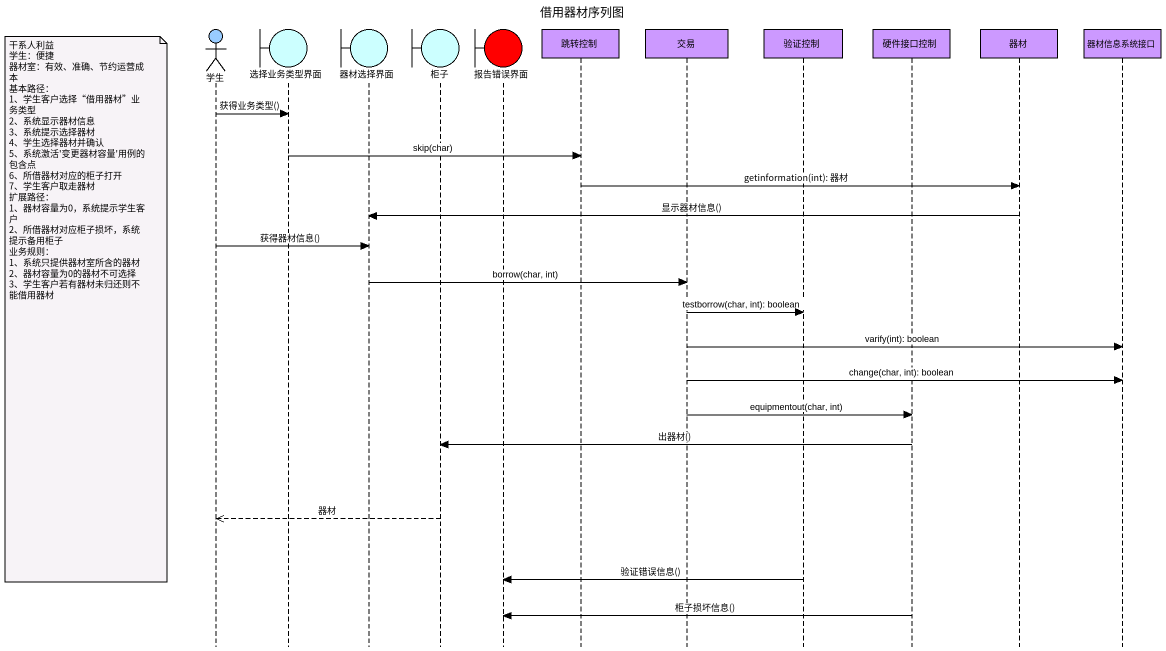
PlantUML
@startuml
title 借用器材序列图
hide footbox
actor 学生 #99CCFF
boundary 选择业务类型界面 #CCFFFF
boundary 器材选择界面 #CCFFFF
boundary 柜子 #CCFFFF
boundary 报告错误界面 #FF0000
participant 跳转控制 #CC99FF
participant 交易 #CC99FF
participant 验证控制 #CC99FF
participant 硬件接口控制 #CC99FF
participant 器材 #CC99FF
participant 器材信息系统接口 #CC99FF

学生 -> 选择业务类型界面 : 获得业务类型()
选择业务类型界面 -> 跳转控制 : skip(char)
跳转控制 -> 器材 : getinformation(int): 器材
器材 -> 器材选择界面 : 显示器材信息()
学生 -> 器材选择界面 : 获得器材信息()
器材选择界面 -> 交易 : borrow(char, int)
note left of 学生
  干系人利益
  学生：便捷
  器材室：有效、准确、节约运营成本
  基本路径：
  1、学生客户选择“借用器材”业务类型
  2、系统显示器材信息
  3、系统提示选择器材
  4、学生选择器材并确认
  5、系统激活'变更器材容量'用例的包含点
  6、所借器材对应的柜子打开
  7、学生客户取走器材
  扩展路径：
  1、器材容量为0，系统提示学生客户
  2、所借器材对应柜子损坏，系统提示备用柜子
  业务规则：
  1、系统只提供器材室所含的器材
  2、器材容量为0的器材不可选择
  3、学生客户若有器材未归还则不能借用器材
end note
交易 -> 验证控制 : testborrow(char, int): boolean
交易 -> 器材信息系统接口 : varify(int): boolean
交易 -> 器材信息系统接口 : change(char, int): boolean
交易 -> 硬件接口控制 : equipmentout(char, int)
硬件接口控制 -> 柜子 : 出器材()
柜子 -->> 学生 : 器材
验证控制 -> 报告错误界面 : 验证错误信息()
硬件接口控制 -> 报告错误界面 : 柜子损坏信息()
@enduml
